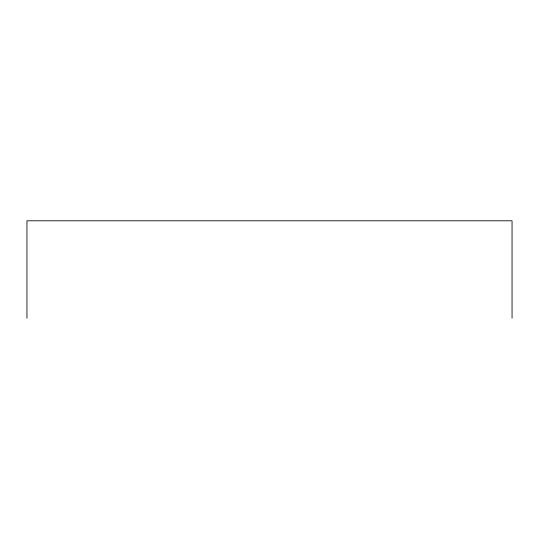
<?xml version="1.0" encoding="UTF-8"?>
<svg xmlns="http://www.w3.org/2000/svg" width="539" height="539" viewBox="0 0 539 539"><rect width="100%" height="100%" fill="white"/><g stroke="black" fill="none" stroke-linecap="round" stroke-linejoin="round"><path stroke-width="0.81" d="M512.05 318.205L512.05 220.795L26.95 220.795L26.95 318.205"/></g></svg>
